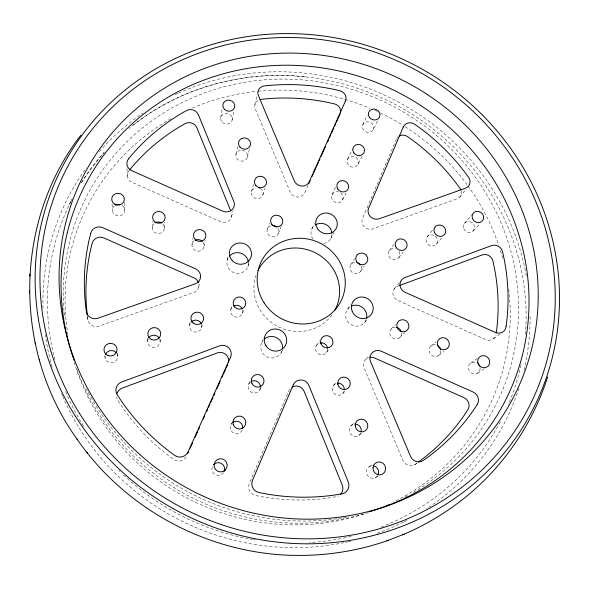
<?xml version="1.0" encoding="UTF-8"?>
<svg xmlns="http://www.w3.org/2000/svg" width="589" height="589" viewBox="0 0 589 589"><rect width="100%" height="100%" fill="white"/><g stroke="black" fill="none" stroke-linecap="round" stroke-linejoin="round"><path stroke-width="0.44" stroke-dasharray="2.94 2.21" d="M147.589 341.127L147.684 337.828M152.264 227.398L152.463 221.309M164.478 228.149L164.883 222.075M160.149 341.738L160.341 339.271M192.021 244.501L192.956 238.17M220.661 117.778L222.281 108.199M189.54 325.032L190.019 322.426M204.008 246.644L205.163 240.364M198.699 287.086L199.708 281.792M232.206 119.987L233.885 111.328M235.953 154.392L237.846 145.711M201.696 327.513L202.292 324.937M254.875 104.702L256.951 95.823M231.58 216.804L233.075 210.619M247.432 157.256L249.412 149.164M227.214 260.11L228.333 255.795M251.451 191.719L253.447 184.482M262.915 194.9L265.013 188.068M230.814 309.519L232.118 305.426M247.925 266.486L249.037 263.106M267.318 229.187L269.394 223.209M242.513 313.238L243.979 309.196M278.472 233.531L281.189 226.448M307.995 185.542L304.631 193.037A7.922 7.385 22.3 0 1 297.312 197.057A7.922 7.385 22.3 0 1 290.208 192.051L255.339 108.987A7.826 7.142 17.6 0 1 257.997 100.41M311.898 228.834L314.474 223.349M362.772 124.75L367.271 115.26M347.532 159.405L352.428 149.135M332.027 194.672L335.804 186.801M261.766 342.4L262.937 339.978M54.858 359.724A241.321 231.786 27.2 0 1 69.303 204.641L72.152 198.876M373.146 129.757A5.757 5.242 26.3 0 0 367.565 121.768A5.757 5.242 26.3 0 0 363.376 129.816A5.757 5.242 26.3 0 0 373.146 129.757L377.851 120.362M358.024 164.456A5.824 5.353 26.4 0 0 352.399 156.335A5.824 5.353 26.4 0 0 348.121 164.567A5.824 5.353 26.4 0 0 358.024 164.456L362.375 155.864M342.481 200.069L346.229 192.772M248.683 384.161L250.45 380.744M69.303 204.641L70.562 202.218M70.982 201.409L72.241 198.979M230.925 424.566L231.691 423.13M330.753 238.626L334.022 232.522M396.824 138.371L397.685 136.832M281.277 352.531L283.088 349.432M259.558 390.205L261.06 387.636M81.672 182.376L91.84 167.394L103.885 152.787M350.749 264.755L354.681 258.608M81.068 182.98L89.13 170.92L97.929 159.457L104.437 152.021M360.762 271.301L364.363 266.029M316.47 345.456L319.717 340.862M389.196 250.796L393.975 244.199M347.466 309.277L350.669 304.874M398.827 257.724L403.251 251.974M326.497 352.494L329.17 349.019M128.873 170.729L128.704 170.943A8.158 7.576 5.2 0 0 132.105 182.325L220.492 221.648A8.069 7.598 14.3 0 0 229.224 220.522A8.069 7.598 14.3 0 0 231.352 212.43M427.261 236.734L432.9 229.703M459.67 197.146L466.164 189.069M364.569 322.514L366.881 319.709M394.174 288.846L399.099 282.926M436.412 244.155L441.654 237.956M464.39 223.312L472.054 214.536M473.269 230.917L479.939 223.643M333.646 385.154L336.753 381.797M391.155 329.023L395.3 324.642M365.909 359.327L368.847 356.271M342.702 393.607L345.301 391.022M399.828 337.512L404.724 332.66M430.883 346.111L435.676 342.018M129.057 128.527L130.427 127.364M351.25 425.472L354.283 423.049M438.783 355.358L443.716 351.412M358.988 435.337L362.537 432.76M493.501 338.741L499.855 334.14M416.916 463.042L415.274 464.22A8.474 8.055 61.1 0 1 402.898 460.34L364.068 367.904A8.224 7.871 45.6 0 1 368.5 357.729M470.721 363.111L477.186 358.591M477.524 373.235L484.438 368.699M369.384 466.429L372.373 464.765M375.281 477.701L378.359 476.177M414.45 464.75L417.645 463.234M399.357 285.569L397.634 286.202A8.04 7.554 39 0 0 392.878 293.035A8.04 7.554 39 0 0 397.649 300.427L485.704 339.573A8.091 7.488 47.2 0 0 495.931 334.927M305.389 76.879C244.045 70.076 180.109 87.525 131.789 126.201C179.984 87.4 244.082 69.922 305.389 76.879A241.321 231.786 27.2 0 1 525.778 329.406M87.238 316.286L87.923 319.864A8.533 8.15 -9.2 0 0 99.401 326.026L193.59 292.556A8.253 7.915 8.2 0 0 198.846 284.031M104.79 355.97L105.056 357.714M87.923 319.864L87.547 316.934M117.461 353.356L117.712 355.992M112.05 204.088L112.506 210.464M124.485 202.506L124.794 210.155M127.01 168.579L127.239 176.089M508.741 289.339A224.424 215.5 27.2 0 1 393.305 502.145M368.596 512.504A224.424 215.5 27.2 0 1 74.177 362.095M67.941 335.119A224.424 215.5 27.2 0 1 171.782 118.256M192.412 108.052A224.424 215.5 27.2 0 1 257.253 91.28M258.137 91.192A224.424 215.5 27.2 0 1 369.899 108.243M374.773 110.357A224.424 215.5 27.2 0 1 377.196 111.454M380.406 112.963A224.424 215.5 27.2 0 1 402.92 125.324M405.166 126.745A224.424 215.5 27.2 0 1 467.452 185.189M467.975 185.903A224.424 215.5 27.2 0 1 498.765 245.392M500.407 250.435A224.424 215.5 27.2 0 1 502.873 258.932M500.245 421.783A241.321 231.786 27.2 0 1 380.818 527.162M351.147 536.395A241.321 231.786 27.2 0 1 309.225 542.638M255.354 539.922A241.321 231.786 27.2 0 1 253.601 539.634M252.718 539.487A241.321 231.786 27.2 0 1 250.082 539.016M248.33 538.685A241.321 231.786 27.2 0 1 121.938 473.446M120.016 471.583A241.321 231.786 27.2 0 1 118.75 470.331M83.454 426.097A241.321 231.786 27.2 0 1 65.335 390.927M525.675 331.187A241.321 231.786 27.2 0 1 525.425 334.758M520.978 364.937A241.321 231.786 27.2 0 1 508.432 404.51M518.961 388.276A245.576 235.894 27.2 0 1 426.458 508.852M406.763 520.389A245.576 235.894 27.2 0 1 404.312 521.648M403.494 522.068A245.576 235.894 27.2 0 1 376.238 533.693M350.897 541.144A245.576 235.894 27.2 0 1 348.305 541.74M347.444 541.932A245.576 235.894 27.2 0 1 345.706 542.307M343.976 542.668A245.576 235.894 27.2 0 1 62.957 396.993M62.603 396.176A245.576 235.894 27.2 0 1 61.558 393.732M52.185 367.153A245.576 235.894 27.2 0 1 45.25 334.692M43.026 308.327A245.576 235.894 27.2 0 1 86.266 167.931M99.305 151.601A245.576 235.894 27.2 0 1 142.921 113.036M175.198 94.638A245.576 235.894 27.2 0 1 177.664 93.496M178.489 93.128A245.576 235.894 27.2 0 1 525.668 272.17M525.837 273.06A245.576 235.894 27.2 0 1 526.338 275.733M530.1 316.33A245.576 235.894 27.2 0 1 523.908 370.599M64.01 310.955A229.6 220.021 27.2 0 1 236.594 83.8A229.6 220.021 27.2 0 1 500.297 221.125A229.6 220.021 27.2 0 1 412.904 492.64M407.397 495.754A229.6 220.021 27.2 0 1 403.391 497.889M364.031 513.785A229.6 220.021 27.2 0 1 76.334 367.897M64.422 315.446A229.6 220.021 27.2 0 1 64.083 311.853M332.005 314.776A43.247 41.37 27.2 0 1 277.743 326.483A43.247 41.37 27.2 0 1 256.031 275.409M346.266 517.216A236.13 225.697 27.2 0 1 342.71 517.834M341.819 517.981A236.13 225.697 27.2 0 1 86.598 389.167M331.953 234.422A10.631 9.998 26.7 0 1 322.956 243.559M313.046 239.141A10.631 9.998 26.7 0 1 314.165 225.845M248.433 262.642A10.838 10.344 16.5 0 1 234.923 272.994A10.838 10.344 16.5 0 1 228.576 257.172M281.859 351.316A11 10.705 28.3 0 1 266.434 356.536A11 10.705 28.3 0 1 262.812 340.678M366.181 319.717A10.816 10.3 37.4 0 1 349.623 323.597A10.816 10.3 37.4 0 1 350.308 306.663M340.633 192.846A5.89 5.478 26.6 0 1 340.449 202.079A5.89 5.478 26.6 0 1 331.607 197.838A5.89 5.478 26.6 0 1 338.653 191.896M242.116 150.18A5.919 5.478 16.1 0 1 246.754 158.728A5.919 5.478 16.1 0 1 236.69 158.308A5.919 5.478 16.1 0 1 241.38 150.151M260.537 188.635A5.949 5.566 18.1 0 1 261.244 197.411A5.949 5.566 18.1 0 1 252.077 195.725A5.949 5.566 18.1 0 1 255.567 187.714M122.254 205.495A6.148 5.75 2.1 0 1 123.462 213.733A6.148 5.75 2.1 0 1 114.627 214.47A6.148 5.75 2.1 0 1 114.163 206.172M162.785 223.835A6.118 5.772 5.8 0 1 162.689 231.911A6.118 5.772 5.8 0 1 154.134 231.897A6.118 5.772 5.8 0 1 153.876 223.813M202.999 242.131A6.089 5.787 10.5 0 1 201.666 250.119A6.089 5.787 10.5 0 1 193.236 248.86A6.089 5.787 10.5 0 1 194.223 240.827M117.042 353.775A6.391 6.17 -13 0 1 112.344 362.758A6.391 6.17 -13 0 1 105.056 355.785M159.899 339.463A6.295 6.104 -3.7 0 1 153.339 347.333A6.295 6.104 -3.7 0 1 148.251 338.542M201.629 324.517A6.207 6.023 7.3 0 1 195.003 332.086A6.207 6.023 7.3 0 1 190.166 323.251M223.562 472.687A6.435 6.376 -73.6 0 1 214.845 474.484A6.435 6.376 -73.6 0 1 212.843 465.766M242.285 430.014A6.31 6.28 43.5 0 1 233.126 432.76A6.31 6.28 43.5 0 1 231.816 423.27M260.404 388.07A6.229 6.133 30.4 0 1 251.157 392.119A6.229 6.133 30.4 0 1 250.34 382.062M344.175 391.008A6.199 5.993 47.3 0 1 334.088 393.518A6.199 5.993 47.3 0 1 336.474 383.365M377.586 475.698A6.369 6.111 64.7 0 1 367.19 475.014A6.369 6.111 64.7 0 1 371.939 465.671M360.866 432.974A6.273 6.052 56.9 0 1 350.521 434.064A6.273 6.052 56.9 0 1 353.974 424.183M440.837 350.536A6.089 5.721 47.1 0 1 434.925 356.529A6.089 5.721 47.1 0 1 429.094 349.719A6.089 5.721 47.1 0 1 436 344.874M480.109 367.978A6.104 5.691 50.3 0 1 473.909 373.971A6.104 5.691 50.3 0 1 468.527 366.454A6.104 5.691 50.3 0 1 476.302 362.662M479.998 367.234A6.104 5.691 50.3 0 1 480.064 367.602M401.507 332.873A6.067 5.75 42.9 0 1 396.08 339.043A6.067 5.75 42.9 0 1 389.697 333.16A6.067 5.75 42.9 0 1 395.403 327.248M435.293 236.241A5.89 5.448 36.7 0 1 434.174 245.731A5.89 5.448 36.7 0 1 426.112 239.568A5.89 5.448 36.7 0 1 434.999 236.012M399.187 251.687A5.934 5.544 35.1 0 1 395.58 259.697A5.934 5.544 35.1 0 1 388.298 253.793A5.934 5.544 35.1 0 1 395.528 248.727M398.79 251.069A5.934 5.544 35.1 0 1 398.996 251.37M461.187 190.998A7.782 7.09 35 0 1 456.946 198.935L372.535 228.952A7.907 7.362 30.8 0 1 364.164 226.743A7.907 7.362 30.8 0 1 362.493 218.541L396.353 139.321A7.731 7.024 29.4 0 1 397.442 137.509M289.781 389.248A8.342 8.15 43.8 0 0 288.971 390.61L249.294 483.51A8.658 8.518 85.9 0 0 255.589 495.504L262.296 496.792A208.057 199.31 27.2 0 0 329.744 497.786L336.356 496.704A8.621 8.342 70.5 0 0 338.447 495.96M186.205 456.902A8.666 8.563 -41.7 0 1 173.946 459.634L168.425 455.555A208.057 199.303 27.2 0 1 121.687 406.307L117.969 400.667A8.636 8.401 -19.7 0 1 116.681 397.347M242.668 309.924A6.14 5.934 17.2 0 1 239.119 316.727A6.14 5.934 17.2 0 1 231.565 314.32A6.14 5.934 17.2 0 1 232.603 306.722M278.001 228.363A5.993 5.654 20.8 0 1 275.785 236.314A5.993 5.654 20.8 0 1 267.553 233.384A5.993 5.654 20.8 0 1 270.815 225.808M361.042 265.801A5.978 5.64 32.7 0 1 357.523 273.598A5.978 5.64 32.7 0 1 349.947 268.643A5.978 5.64 32.7 0 1 355.682 262.296M327.639 349.005A6.133 5.919 37.8 0 1 322.625 354.769A6.133 5.919 37.8 0 1 315.881 350.624A6.133 5.919 37.8 0 1 318.656 343.483M222.347 122.416A5.883 5.389 14.6 0 0 232.125 120.318A5.883 5.389 14.6 0 0 224.91 113.441A5.883 5.389 14.6 0 0 222.347 122.416M463.742 228.76A5.853 5.353 38 0 0 473.49 230.66A5.853 5.353 38 0 0 469.58 221.552A5.853 5.353 38 0 0 463.742 228.76"/><path stroke-width="0.88" d="M77.093 439.188L76.437 438.282C13.091 349.859 13.849 221.361 80.884 135.168M29.789 276.226L29.848 274.135M29.45 292.799L29.509 290.76M496.24 332.932L496.895 327.896A208.072 199.332 27.2 0 0 494.156 266.743L492.846 260.743A7.929 7.274 41.3 0 0 482.074 254.978L399.357 285.569M547.63 376.997C532.36 424.735 502.726 467.718 463.433 498.854L461.769 500.113C444.158 513.866 424.787 525.285 404.268 534.127L402.611 534.775M187.92 453.236L188.664 451.564M190.166 448.229L192.412 443.222M195.033 437.384L197.654 431.538M198.405 429.874L199.524 427.371M203.271 419.022L204.766 415.687M206.636 411.512L207.762 409.009M208.506 407.345L210.008 404.002M210.752 402.339L213.004 397.332M213.748 395.661L214.875 393.157M216.745 388.983L220.117 381.473M221.987 377.306L223.106 374.803M223.857 373.131L225.351 369.796M226.102 368.125L227.604 364.79M308.739 183.878L310.234 180.551M312.096 176.383L313.215 173.888M313.966 172.224L315.454 168.896M316.205 167.224L318.443 162.233M319.186 160.569L319.937 158.905M321.057 156.402L325.533 146.411M327.403 142.251L328.522 139.755M329.266 138.091L330.76 134.756M331.504 133.092L333.742 128.1M334.493 126.436L335.612 123.933M336.356 122.269L340.089 113.942M129.418 170.081L132.68 166.208A208.072 199.325 27.2 0 1 179.66 126.782L184.975 123.705A7.966 7.326 11.3 0 1 196.814 127.57L230.66 210.737M418.359 462.004L420.517 460.458A208.064 199.318 27.2 0 0 464.493 414.847L467.96 409.613A8.305 7.79 54.1 0 0 463.712 397.531L374.582 357.987A8.224 7.871 45.6 0 0 369.988 357.346M76.437 438.282C126.186 511.09 213.071 556.384 301.251 555.398L302.348 555.405C331.055 555.081 359.673 550.222 386.826 540.879L388.401 540.26M386.826 540.879L404.268 534.127M86.863 452.3L87.437 453.096M35.112 342.776L35.554 344.513M39.242 359.268L39.662 360.917M87.327 315.167L87.106 313.4A208.064 199.31 27.2 0 1 90.625 249.53L92.112 243.367A8.356 7.863 -1.8 0 1 103.87 237.927L194.304 278.03A8.253 7.915 8.2 0 1 198.464 282.536M389.432 504.545A229.6 220.021 27.2 0 1 386.907 505.62M258.011 270.601A43.247 41.37 27.2 0 1 315.829 253.034A43.247 41.37 27.2 0 1 334.788 310.388M69.546 345.89A236.13 225.697 27.2 0 1 225.27 73.242A236.13 225.697 27.2 0 1 516.008 226.102A236.13 225.697 27.2 0 1 379.176 508.69M378.329 508.97A236.13 225.697 27.2 0 1 374.096 510.346M372.388 510.869A236.13 225.697 27.2 0 1 369.826 511.642M74.133 360.321A236.13 225.697 27.2 0 1 69.789 346.744M315.174 225.072A10.631 9.998 26.7 0 1 325.783 224.461A10.631 9.998 26.7 0 1 331.931 233.148M229.379 256.141A10.838 10.344 16.5 0 1 240.717 253.13A10.838 10.344 16.5 0 1 248.374 261.995M264.174 339.19A11 10.705 28.3 0 1 282.521 348.717M351.456 306.059A10.816 10.3 37.4 0 1 362.772 307.73A10.816 10.3 37.4 0 1 366.557 318.472M258.865 187.832A5.949 5.566 18.1 0 1 259.896 188.252M115.356 205.259A6.148 5.75 2.1 0 1 120.539 204.67M155.054 222.892A6.118 5.772 5.8 0 1 161.6 222.914M195.18 240.238A6.089 5.787 10.5 0 1 202.255 241.291M105.512 354.291A6.391 6.17 -13 0 1 116.401 352.811M148.649 337.872A6.295 6.104 -3.7 0 1 159.258 338.071M191.057 322.021A6.207 6.023 7.3 0 1 201.379 323.803M214.131 464.228A6.435 6.376 -73.6 0 1 224.144 471.627M213.557 464.795A6.435 6.376 -73.6 0 1 213.836 464.5M232.375 422.718A6.31 6.28 43.5 0 1 242.727 428.498M251.304 381.422A6.229 6.133 30.4 0 1 260.5 387.304M337.21 383.211A6.199 5.993 47.3 0 1 344.381 389.498M373.095 465.715A6.369 6.111 64.7 0 1 377.976 475.029M354.733 424.095A6.273 6.052 56.9 0 1 361.226 431.877M437.406 345.397A6.089 5.721 47.1 0 1 440.653 349.424M477.9 363.685A6.104 5.691 50.3 0 1 479.667 366.144M396.515 327.374A6.067 5.75 42.9 0 1 401.286 331.776M460.848 189.908A7.782 7.09 35 0 0 459.825 188.082L456.173 183.135A208.079 199.347 27.2 0 0 412.44 140.094L407.426 136.515A7.731 7.024 29.4 0 0 399.077 136.133M292.1 387.135A8.342 8.15 43.8 0 1 304.115 391.31L342.172 484.909A8.621 8.342 70.5 0 1 340.471 494.465M117.005 393.526A8.636 8.401 -19.7 0 1 122.291 388.085L217.606 352.811A8.342 8.18 13.3 0 1 228.488 362.456M260.08 99.548A7.826 7.142 17.6 0 1 260.949 99.379L267.06 98.768A208.079 199.34 27.2 0 1 328.25 102.493L334.265 103.826A7.731 7.031 23.3 0 1 340.449 112.933M233.524 306.066A6.14 5.934 17.2 0 1 242.293 308.857M272.258 225.513A5.993 5.654 20.8 0 1 276.778 226.971M356.787 262.444A5.978 5.64 32.7 0 1 360.468 264.851M320.063 342.975A6.133 5.919 37.8 0 1 327.587 348.254M506.076 326.49L506.054 326.733A8.32 7.672 46.9 0 1 495.386 332.432L404.871 292.173A8.261 7.745 38.7 0 1 399.96 284.59A8.261 7.745 38.7 0 1 404.827 277.588L491.447 245.665A8.143 7.443 41.1 0 1 502.52 251.591L503.882 257.739A213.991 204.479 27.2 0 1 506.842 320.46L506.076 326.49M90.728 233.266L89.189 239.59A213.984 204.449 27.2 0 0 85.552 305.161L86.384 311.809A8.783 8.379 -8.3 0 0 98.201 318.148L195.128 283.876A8.489 8.128 8.8 0 0 195.857 268.959L102.832 227.7A8.599 8.077 -1.3 0 0 90.728 233.266M403.251 127.069L368.633 208.16A8.128 7.547 30.7 0 0 370.356 216.568A8.128 7.547 30.7 0 0 378.963 218.85L465.538 188.208A7.996 7.259 34.9 0 0 468.469 177.098L464.714 172.025A213.998 204.486 27.2 0 0 419.758 127.887L414.604 124.213A7.937 7.186 29.3 0 0 403.251 127.069M293.3 384.676L252.556 480.19A8.909 8.769 83.7 0 0 259.042 492.537L265.956 493.869A213.976 204.449 27.2 0 0 335.377 494.915L342.18 493.803A8.879 8.577 69.3 0 0 348.151 481.669L308.879 385.412A8.577 8.371 42.9 0 0 293.3 384.676M230.535 357.236L188.193 451.586A8.916 8.82 -39.4 0 1 174.955 455.584L169.271 451.38A213.976 204.442 27.2 0 1 121.135 400.697L117.307 394.895A8.887 8.644 -18.3 0 1 121.761 381.959L219.859 345.78A8.585 8.401 14.1 0 1 230.535 357.236M345.478 100.999L309.181 181.942A8.136 7.561 22.4 0 1 301.664 186.05A8.136 7.561 22.4 0 1 294.36 180.904L258.475 95.771A8.04 7.304 17.7 0 1 264.225 85.942L270.498 85.331A213.998 204.479 27.2 0 1 333.315 89.256L339.485 90.632A7.944 7.193 23.3 0 1 345.478 100.999M477.333 404.326L473.777 409.708A213.984 204.464 27.2 0 1 428.682 456.556L423.3 460.421A8.725 8.275 60.4 0 1 410.57 456.423L370.481 361.41A8.46 8.077 45 0 1 372.358 352.612A8.46 8.077 45 0 1 381.274 351.235L472.938 391.921A8.548 7.988 53.6 0 1 477.333 404.326M128.557 158.816L128.38 159.037A8.386 7.767 5.6 0 0 131.877 170.707L222.752 211.149A8.29 7.79 14.6 0 0 231.727 210.008A8.29 7.79 14.6 0 0 233.907 201.718L198.375 114.7A8.187 7.502 11.5 0 0 186.212 110.725L180.749 113.868A213.991 204.464 27.2 0 0 132.466 154.178L128.557 158.816M79.567 413.5A260.095 248.124 27.2 0 0 525.491 413.515A260.095 248.124 27.2 0 0 287.741 37.497A260.095 248.124 27.2 0 0 79.567 413.5M75.613 416.526A264.682 252.519 27.2 0 0 529.378 415.996A264.682 252.519 27.2 0 0 286.983 33.595A264.682 252.519 27.2 0 0 75.613 416.526M94.571 400.461A241.873 230.66 27.2 0 0 509.367 404.834A241.873 230.66 27.2 0 0 292.004 53.098A241.873 230.66 27.2 0 0 94.571 400.461M264.086 302.79A44.469 42.43 27.2 0 0 340.309 302.326A44.469 42.43 27.2 0 0 299.256 238.273A44.469 42.43 27.2 0 0 264.086 302.79M352.185 311.309A11.125 10.565 37.2 0 0 370.923 314.806A11.125 10.565 37.2 0 0 363.825 297.187A11.125 10.565 37.2 0 0 352.185 311.309M369.391 117.285A5.912 5.36 26.3 0 0 379.419 117.233A5.912 5.36 26.3 0 0 373.684 109.046A5.912 5.36 26.3 0 0 369.391 117.285M353.79 152.838A5.978 5.478 26.4 0 0 363.958 152.742A5.978 5.478 26.4 0 0 358.171 144.415A5.978 5.478 26.4 0 0 353.79 152.838M337.74 189.062A6.052 5.61 26.6 0 0 348.055 189.202A6.052 5.61 26.6 0 0 342.489 180.587A6.052 5.61 26.6 0 0 337.74 189.062M317.39 228.51A10.926 10.241 26.7 0 0 336.069 228.709A10.926 10.241 26.7 0 0 326.07 213.034A10.926 10.241 26.7 0 0 317.39 228.51M255.862 185.535A6.118 5.706 18.3 0 0 266.213 184.129A6.118 5.706 18.3 0 0 259.374 176.302A6.118 5.706 18.3 0 0 255.862 185.535M240.04 147.147A6.081 5.61 16.3 0 0 250.281 145.527A6.081 5.61 16.3 0 0 243.279 137.981A6.081 5.61 16.3 0 0 240.04 147.147M224.6 109.466A6.045 5.522 14.8 0 0 234.636 107.331A6.045 5.522 14.8 0 0 227.229 100.277A6.045 5.522 14.8 0 0 224.6 109.466M114.538 204.111A6.324 5.897 2.6 0 0 124.345 199.605A6.324 5.897 2.6 0 0 115.208 193.906A6.324 5.897 2.6 0 0 114.538 204.111M155.143 222.068A6.295 5.919 6.2 0 0 165.134 218.114A6.295 5.919 6.2 0 0 156.387 211.893A6.295 5.919 6.2 0 0 155.143 222.068M195.563 239.87A6.265 5.934 10.9 0 0 205.819 236.771A6.265 5.934 10.9 0 0 197.683 229.82A6.265 5.934 10.9 0 0 195.563 239.87M232.162 260.515A11.147 10.609 16.8 0 0 250.98 257.187A11.147 10.609 16.8 0 0 238.118 243.132A11.147 10.609 16.8 0 0 232.162 260.515M193.199 323.059A6.391 6.184 8.1 0 0 203.558 319.4A6.391 6.184 8.1 0 0 195.033 312.501A6.391 6.184 8.1 0 0 193.199 323.059M151.277 339.411A6.479 6.265 -2.6 0 0 160.745 333.565A6.479 6.265 -2.6 0 0 150.806 328.559A6.479 6.265 -2.6 0 0 151.277 339.411M108.155 355.616A6.582 6.339 -11.9 0 0 116.99 348.563A6.582 6.339 -11.9 0 0 106.373 344.779A6.582 6.339 -11.9 0 0 108.155 355.616M265.889 345.633A11.316 10.985 28.2 0 0 285.356 345.552A11.316 10.985 28.2 0 0 275.137 329.001A11.316 10.985 28.2 0 0 265.889 345.633M395.727 246.732A6.104 5.676 34.9 0 0 406.012 248.381A6.104 5.676 34.9 0 0 401.735 238.943A6.104 5.676 34.9 0 0 395.727 246.732M434.439 232.545A6.052 5.581 36.6 0 0 444.562 234.51A6.052 5.581 36.6 0 0 440.565 225.072A6.052 5.581 36.6 0 0 434.439 232.545M472.577 218.769A6.008 5.478 37.8 0 0 482.59 220.735A6.008 5.478 37.8 0 0 478.548 211.399A6.008 5.478 37.8 0 0 472.577 218.769M397.089 327.403A6.243 5.89 42.5 0 0 407.441 329.973A6.243 5.89 42.5 0 0 403.995 319.879A6.243 5.89 42.5 0 0 397.089 327.403M437.436 344.83A6.258 5.868 46.7 0 0 447.515 348.357A6.258 5.868 46.7 0 0 444.96 338.005A6.258 5.868 46.7 0 0 437.436 344.83M477.797 362.419A6.28 5.831 49.9 0 0 487.67 366.557A6.28 5.831 49.9 0 0 485.66 356.073A6.28 5.831 49.9 0 0 477.797 362.419M372.999 467.828A6.553 6.28 63.8 0 0 382.202 474.27A6.553 6.28 63.8 0 0 382.769 463.057A6.553 6.28 63.8 0 0 372.999 467.828M355.248 425.737A6.457 6.221 56 0 0 365.047 430.927A6.457 6.221 56 0 0 364.289 419.876A6.457 6.221 56 0 0 355.248 425.737M337.917 384.492A6.376 6.155 46.6 0 0 348.276 388.063A6.376 6.155 46.6 0 0 345.868 377.394A6.376 6.155 46.6 0 0 337.917 384.492M251.989 383.667A6.413 6.302 30.1 0 0 263.04 384.242A6.413 6.302 30.1 0 0 257.872 374.471A6.413 6.302 30.1 0 0 251.989 383.667M233.222 424.559A6.494 6.457 39.8 0 0 244.214 426.856A6.494 6.457 39.8 0 0 240.651 416.209A6.494 6.457 39.8 0 0 233.222 424.559M225.153 470.11A6.619 6.567 -75.6 0 0 222.524 458.971A6.619 6.567 -75.6 0 0 214.249 466.871A6.619 6.567 -75.6 0 0 225.153 470.11M234.753 307.002A6.317 6.089 17.6 0 0 245.451 305.161A6.317 6.089 17.6 0 0 238.265 297.055A6.317 6.089 17.6 0 0 234.753 307.002M320.976 343.762A6.31 6.074 37.5 0 0 331.607 345.846A6.31 6.074 37.5 0 0 327.786 335.745A6.31 6.074 37.5 0 0 320.976 343.762M356.47 261.42A6.148 5.78 32.6 0 0 366.94 262.26A6.148 5.78 32.6 0 0 361.948 253.034A6.148 5.78 32.6 0 0 356.47 261.42M271.868 224.438A6.155 5.802 21 0 0 282.352 223.415A6.155 5.802 21 0 0 275.814 215.206A6.155 5.802 21 0 0 271.868 224.438"/></g></svg>
